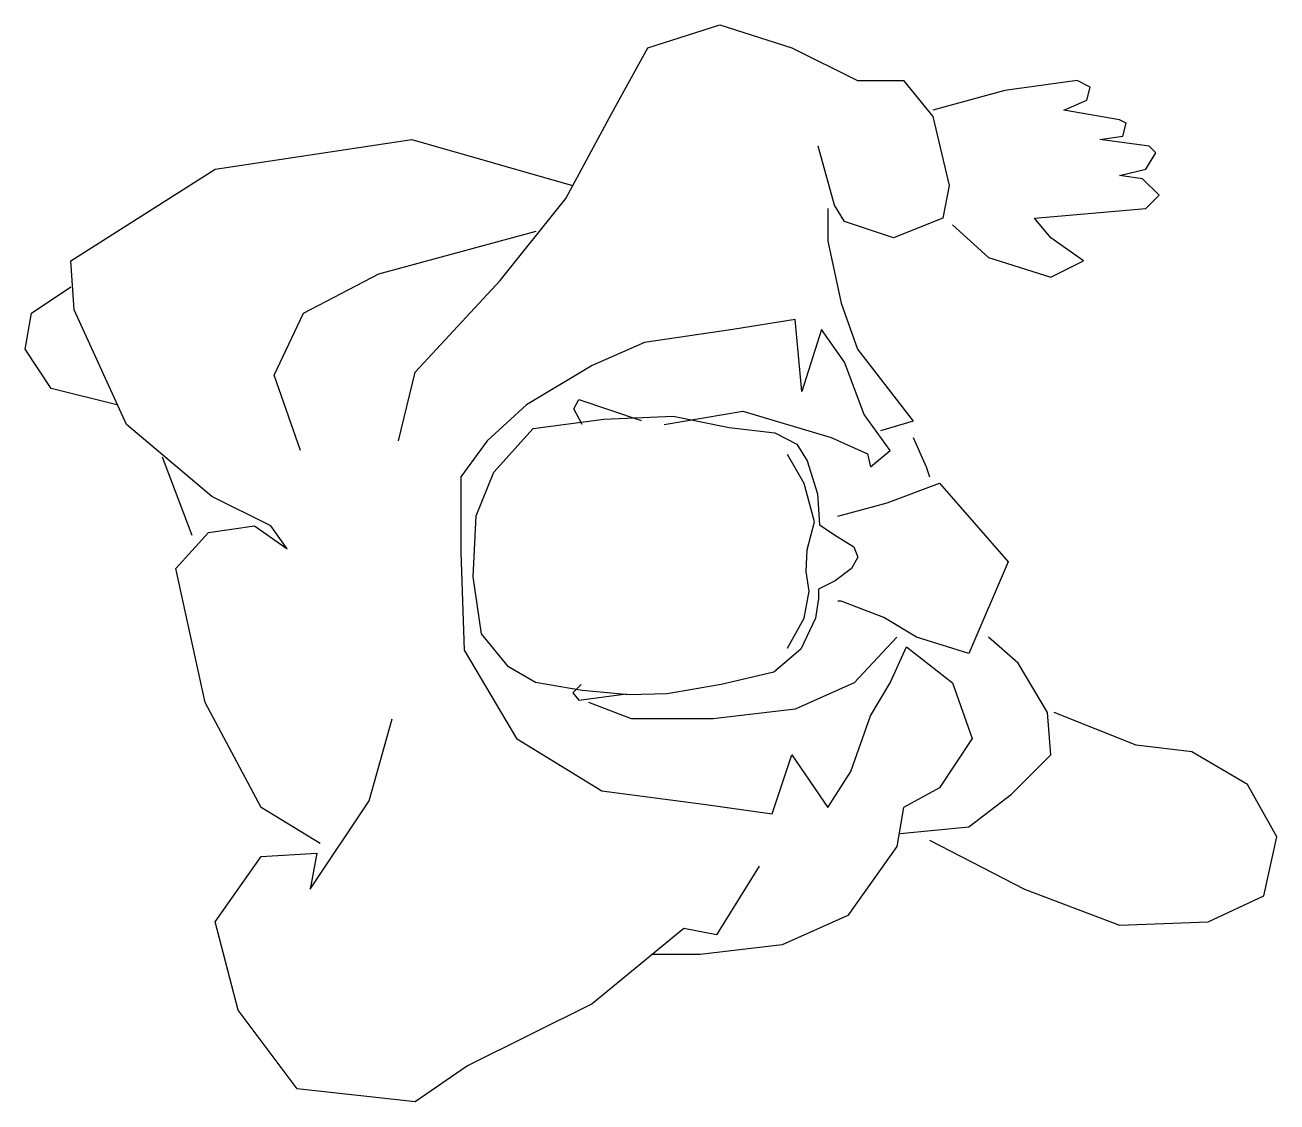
# Model space of a CAD drawing. Extents: x 790 to 1954, y 3397 to 4399.
import ezdxf

# ---------------------------------------------------------------- set-up
doc = ezdxf.new("R2010")
doc.units = 0
doc.header["$MEASUREMENT"] = 0
doc.layers.add('2D', color=7, linetype='CONTINUOUS')
doc.layers.add('INSERT', color=7, linetype='CONTINUOUS')

# ---------------------------------------------------------------- blocks, each defined once
blk = doc.blocks.new('C-2MAN13')
at = {"layer": '2D', "color": 0, "linetype": 'BYBLOCK'}
for p, q in [((168.8, 479.5), (235.9, 500.8)), ((235.9, 500.8), (302.9, 479.5)), ((135.3, 418.6), (168.8, 479.5)), ((302.9, 479.5), (363.9, 449)), ((363.9, 449), (406.6, 449)), ((406.6, 449), (434, 415.5)), ((568.2, 449), (501.1, 439.9)), ((580.4, 442.9), (568.2, 449)), ((577.3, 430.7), (580.4, 442.9)), ((501.1, 439.9), (434, 421.6)), ((556, 421.6), (577.3, 430.7)), ((607.8, 412.5), (556, 421.6)), ((92.6, 339.4), (135.3, 418.6)), ((434, 415.5), (449.3, 351.6)), ((613.9, 409.4), (607.8, 412.5)), ((610.8, 397.2), (613.9, 409.4)), ((589.5, 394.2), (610.8, 397.2)), ((-233.6, 366.8), (-50.7, 394.2)), ((-50.7, 394.2), (98.7, 351.6)), ((342.6, 333.3), (327.3, 388.1)), ((635.2, 388.1), (589.5, 394.2)), ((641.3, 382), (635.2, 388.1)), ((632.2, 366.8), (641.3, 382)), ((-367.7, 281.5), (-233.6, 366.8)), ((607.8, 360.7), (632.2, 366.8)), ((449.3, 351.6), (443.2, 321.1)), ((629.1, 357.6), (607.8, 360.7)), ((644.4, 342.4), (629.1, 357.6)), ((31.6, 263.2), (92.6, 339.4)), ((632.2, 330.2), (644.4, 342.4)), ((336.5, 330.2), (336.5, 299.8)), ((351.7, 318.1), (342.6, 333.3)), ((528.5, 321.1), (632.2, 330.2)), ((397.5, 302.8), (351.7, 318.1)), ((443.2, 321.1), (397.5, 302.8)), ((452.3, 315), (485.9, 284.5)), ((543.8, 302.8), (528.5, 321.1)), ((-81.2, 269.3), (65.2, 308.9)), ((574.3, 281.5), (543.8, 302.8)), ((336.5, 299.8), (348.7, 241.9)), ((-364.7, 235.8), (-367.7, 281.5)), ((485.9, 284.5), (543.8, 266.3)), ((543.8, 266.3), (574.3, 281.5)), ((-151.3, 232.8), (-81.2, 269.3)), ((-404.3, 232.8), (-367.7, 257.1)), ((-47.6, 177.9), (31.6, 263.2)), ((-315.9, 129.2), (-364.7, 235.8)), ((348.7, 241.9), (363.9, 199.3)), ((-410.4, 199.3), (-404.3, 232.8)), ((-178.7, 174.9), (-151.3, 232.8)), ((306, 226.7), (248.1, 217.5)), ((312.1, 159.7), (306, 226.7)), ((248.1, 217.5), (165.8, 205.4)), ((330.4, 217.5), (312.1, 159.7)), ((351.7, 187.1), (330.4, 217.5)), ((-386, 162.7), (-410.4, 199.3)), ((165.8, 205.4), (117, 184)), ((363.9, 199.3), (415.7, 132.3)), ((370, 138.3), (351.7, 187.1)), ((-154.3, 104.8), (-178.7, 174.9)), ((-62.9, 114), (-47.6, 177.9)), ((117, 184), (56, 147.5)), ((-325, 147.5), (-386, 162.7)), ((100, 143.5), (104.8, 152.2)), ((104.8, 152.2), (162.7, 132.9)), ((56, 147.5), (19.4, 114)), ((107.7, 129), (100, 143.5)), ((184.1, 129.2), (257.2, 141.4)), ((257.2, 141.4), (339.5, 117)), ((-236.6, 62.2), (-315.9, 129.2)), ((62.4, 125.2), (128, 133.9)), ((128, 133.9), (192.6, 136.8)), ((192.6, 136.8), (244.7, 126.2)), ((394.4, 104.8), (370, 138.3)), ((415.7, 132.3), (385.3, 123.1)), ((25.7, 84.7), (62.4, 125.2)), ((244.7, 126.2), (287.2, 121.3)), ((287.2, 121.3), (307.4, 110.7)), ((339.5, 117), (373.1, 101.8)), ((415.7, 117), (427.9, 89.6)), ((19.4, 114), (-4.9, 80.5)), ((307.4, 110.7), (317.1, 95.3)), ((376.1, 89.6), (394.4, 104.8)), ((-254.9, 25.7), (-282.4, 98.8)), ((314.2, 74.1), (298.7, 101.1)), ((317.1, 95.3), (326.7, 64.5)), ((373.1, 101.8), (376.1, 89.6)), ((9.3, 44.2), (25.7, 84.7)), ((427.9, 89.6), (431, 80.5)), ((-4.9, 80.5), (-4.9, 10.4)), ((323.8, 38.4), (314.2, 74.1)), ((391.4, 56.1), (440.1, 74.4)), ((440.1, 74.4), (504.1, 1.3)), ((-181.8, 34.8), (-236.6, 62.2)), ((326.7, 64.5), (328.6, 35.6)), ((345.6, 43.9), (391.4, 56.1)), ((6.4, -12.6), (9.3, 44.2)), ((317.1, 12.4), (323.8, 38.4)), ((328.6, 35.6), (345, 25)), ((-270.2, -4.8), (-239.7, 28.7)), ((-239.7, 28.7), (-197, 34.8)), ((-197, 34.8), (-166.5, 13.5)), ((-166.5, 13.5), (-181.8, 34.8)), ((345, 25), (360.5, 15.3)), ((316.1, -7.8), (317.1, 12.4)), ((360.5, 15.3), (364.3, 5.7)), ((-4.9, 10.4), (-1.9, -81)), ((364.3, 5.7), (358.5, -4.9)), ((504.1, 1.3), (467.6, -84)), ((-242.7, -129.7), (-270.2, -4.8)), ((319, -26.1), (316.1, -7.8)), ((358.5, -4.9), (343.1, -16.5)), ((14.2, -65.6), (6.4, -12.6)), ((343.1, -16.5), (327.7, -24.2)), ((314.2, -51.2), (319, -26.1)), ((327.7, -32.9), (324.8, -51.2)), ((327.7, -24.2), (327.7, -32.9)), ((348.7, -35.3), (345.6, -35.3)), ((388.3, -50.5), (348.7, -35.3)), ((298.7, -79.1), (314.2, -51.2)), ((324.8, -51.2), (311.3, -80.1)), ((418.8, -68.8), (388.3, -50.5)), ((39.2, -96.5), (14.2, -65.6)), ((400.5, -68.8), (360.9, -111.4)), ((467.6, -84), (418.8, -68.8)), ((513.3, -93.1), (485.9, -68.8)), ((-1.9, -81), (46.9, -163.2)), ((311.3, -80.1), (286.2, -101.3)), ((394.4, -111.4), (409.6, -77.9)), ((409.6, -77.9), (452.3, -111.4)), ((540.7, -138.8), (513.3, -93.1)), ((64.3, -110.9), (39.2, -96.5)), ((286.2, -101.3), (237, -112.9)), ((107.7, -118.6), (64.3, -110.9)), ((106.8, -112.9), (99.1, -120.6)), ((237, -112.9), (186.8, -121.5)), ((360.9, -111.4), (306, -135.8)), ((376.1, -141.9), (394.4, -111.4)), ((452.3, -111.4), (470.6, -163.2)), ((99.1, -120.6), (104.8, -127.3)), ((104.8, -127.3), (149.2, -121.5)), ((151.1, -122.5), (107.7, -118.6)), ((186.8, -121.5), (151.1, -122.5)), ((-190.9, -227.2), (-242.7, -129.7)), ((153.6, -144.9), (113.9, -129.7)), ((306, -135.8), (229.8, -144.9)), ((543.8, -178.4), (540.7, -138.8)), ((623, -169.3), (546.8, -138.8)), ((-90.3, -221.1), (-69, -144.9)), ((229.8, -144.9), (153.6, -144.9)), ((357.8, -193.7), (376.1, -141.9)), ((46.9, -163.2), (126.1, -211.9)), ((470.6, -163.2), (440.1, -208.9)), ((674.9, -175.4), (623, -169.3)), ((284.7, -233.2), (302.9, -178.4)), ((302.9, -178.4), (336.5, -227.2)), ((507.2, -215), (543.8, -178.4)), ((726.7, -205.8), (674.9, -175.4)), ((336.5, -227.2), (357.8, -193.7)), ((440.1, -208.9), (406.6, -227.2)), ((754.1, -254.6), (726.7, -205.8)), ((-145.2, -303.3), (-90.3, -221.1)), ((126.1, -211.9), (220.6, -224.1)), ((467.6, -245.4), (507.2, -215)), ((-136, -260.7), (-190.9, -227.2)), ((220.6, -224.1), (284.7, -233.2)), ((406.6, -227.2), (400.5, -263.7)), ((403.5, -251.5), (467.6, -245.4)), ((741.9, -309.4), (754.1, -254.6)), ((400.5, -263.7), (354.8, -327.7)), ((431, -257.6), (519.4, -303.3)), ((-233.6, -333.8), (-190.9, -272.8)), ((-190.9, -272.8), (-139.1, -269.8)), ((-139.1, -269.8), (-145.2, -303.3)), ((272.5, -282), (232.8, -345.9)), ((519.4, -303.3), (607.8, -336.8)), ((690.1, -333.8), (741.9, -309.4)), ((-212.2, -416), (-233.6, -333.8)), ((354.8, -327.7), (293.8, -355.1)), ((607.8, -336.8), (690.1, -333.8)), ((202.3, -339.9), (117, -409.9)), ((232.8, -345.9), (202.3, -339.9)), ((293.8, -355.1), (217.6, -364.2)), ((217.6, -364.2), (171.9, -364.2)), ((-157.4, -489.1), (-212.2, -416)), ((117, -409.9), (1.2, -467.8)), ((1.2, -467.8), (-47.6, -501.3)), ((-47.6, -501.3), (-157.4, -489.1))]:
    blk.add_line(p, q, dxfattribs=at)

msp = doc.modelspace()

# ---------------------------------------------------------------- block references
at = {"layer": 'INSERT'}
msp.add_blockref('C-2MAN13', (1199.9, 3898.2), dxfattribs=at)

doc.saveas('drawing.dxf')
